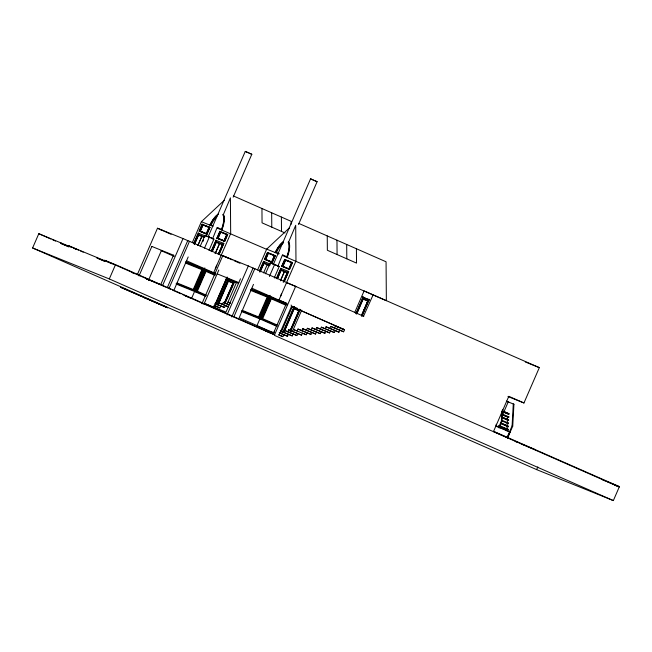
<?xml version="1.0" encoding="UTF-8"?>
<svg xmlns="http://www.w3.org/2000/svg" width="652" height="652" viewBox="0 0 652 652"><rect width="100%" height="100%" fill="white"/><g stroke="black" fill="none" stroke-linecap="round" stroke-linejoin="round"><path stroke-width="0.98" d="M496.131 426.237L496.237 424.24M498.536 427.671L501.38 421.143L501.918 411.086M499.171 427.948L502.007 421.42L502.659 409.35M506.857 430.948L507.615 417.019L507.851 416.473L508.862 416.881L508.625 417.427L502.553 414.974L503.181 415.251M508.047 435.186L512.105 425.854L513.287 403.963L513.923 404.24L512.733 426.131L507.46 438.258M287.654 257.067L286.856 256.717L287.948 253.465A16.748 6.17 -66.3 0 0 288.151 242.202M193.799 243.286L198.224 233.082L204.598 235.657M194.426 243.563L198.444 234.288M211.118 251.37L215.942 240.238L223.856 243.457L219.031 254.59M212.144 250.718L215.763 242.365M218.412 254.313L223.237 243.18L223.856 243.457M259.553 270.629L263.571 261.354L270.572 264.207M259.773 271.827L263.791 262.552M276.358 278.502L280.784 268.306L288.697 271.517L284.28 281.721M277.385 277.85L278.999 274.142M283.253 282.373L288.07 271.248L288.697 271.517M493.597 431.322L619.4 486.645L613.336 500.589L536.637 469.619L32.6 247.972L38.81 233.693L72.03 247.507M68.957 246.969L60.628 243.302L60.929 242.625M112.25 263.881L68.403 245.641L68.11 246.326L60.628 243.302M104.516 261.289L97.083 258.021L97.376 257.344M274.663 334.647L115.51 264.663L104.646 260.278L104.344 260.955L97.083 258.021M32.6 247.972L109.3 278.942L115.51 264.663M137.417 274.41L157.491 228.241L183.302 238.681M139.023 275.926L151.851 246.432L174.002 255.388M148.558 280.115L161.386 250.621M173.522 255.177L160.694 284.671L146.561 278.966M162.535 285.641L183.016 238.542L188.037 240.759M167.262 287.719L187.743 240.621L189.773 241.46M168.998 288.42L189.479 241.322L221.851 255.56M192.316 242.552L201.386 221.704L224.255 200.335M199.096 231.077L202.087 224.198L210.001 227.418L207.01 234.296L199.096 231.077L199.724 231.354L202.715 224.475L202.087 224.198M194.043 243.4L198.012 234.272L204.842 237.026M199.43 230.987L202.259 224.492L209.667 227.507L206.839 234.003L199.43 230.987L206.839 234.003M173.897 290.344L188.183 256.953M194.272 244.59L198.64 234.549L198.012 234.272M200.058 231.264L202.886 224.769L202.259 224.492M194.63 244.207L198.534 235.225L204.239 237.532M197.825 245.502L201.729 236.521M197.931 245.543L201.835 236.562M200.164 246.374L204.972 235.323L213.929 239.072L209.031 250.344L209.512 250.555M202.853 241.59L203.652 239.765M206.211 233.726L209.039 227.23L209.667 227.507M208.135 236.798L245.266 151.411L251.811 154.271L233.163 197.157M204.508 248.119L209.308 237.075M212.528 238.982L216.937 227.972L266.578 249.317M216.814 238.233L219.805 231.354L227.719 234.573L224.728 241.452L216.814 238.233L217.442 238.51M211.37 251.468L215.739 241.427L223.188 244.459L218.819 254.492M217.157 238.143L219.977 231.647L227.385 234.655L226.757 234.386L223.929 240.881L217.157 238.143L224.557 241.158L226.977 235.584M204.834 267.915L191.558 298.445L185.184 295.878M211.998 251.737L216.358 241.696L215.739 241.427M217.776 238.42L220.604 231.925L219.977 231.647M212.348 251.362L216.252 242.381L222.756 245.005L218.852 253.987M195.429 291.868L205.388 269.643L195.429 291.868L205.665 296.358M196.399 291.558L205.82 270.572L196.399 291.558L205.934 295.739M215.16 253.555L219.455 243.677M215.258 253.595L219.553 243.718M218.192 254.223L222.56 244.182L223.188 244.459M226.668 235.617L224.386 240.857L218.118 238.33L220.775 232.218L227.043 234.744M216.684 265.168L215.299 268.877M201.916 303.677L222.797 255.657L248.608 266.097M227.14 277.002L213.864 307.532L204.329 303.343L218.811 270.034M214.198 306.644L226.619 278.07M215.942 304.761L227.613 277.931M217.833 304.109L228.534 279.488L227.915 278.812L234.451 281.876M228.469 306.815L225.437 305.478L224.549 307.524L220.767 305.853L219.879 307.899L216.097 306.228L215.209 308.266L217.907 309.455M217.149 304.802L228.216 279.349M228.412 279.439L227.915 278.812M217.605 304.981L228.143 280.735L218.33 304.191M218.428 304.297L228.445 281.273L233.196 283.196L224.793 302.536M225.437 305.478L218.681 302.756L222.471 304.419L223.351 302.381L229.268 304.769M224.239 303.278L233.155 282.764M224.964 302.487L233.481 282.903M224.687 303.457L234.133 281.737L227.768 279.154M224.94 303.759L234.736 281.582M223.351 302.381L227.14 304.044L236.415 282.707L226.277 278.241M240.482 278.779L225.999 312.088L204.329 303.343M227.035 314.908L248.322 265.967L253.335 268.176M231.762 316.986L253.049 268.045L255.071 268.877M233.905 316.766L254.785 268.746L296.285 286.668M257.622 269.969L266.684 249.121L289.561 227.752M264.443 259.341L267.434 252.463L275.348 255.682L272.357 262.56L264.443 259.341L265.071 259.618L268.062 252.74L267.434 252.463M259.39 271.664L263.359 262.536L269.961 265.225M264.777 259.26L267.605 252.756L275.014 255.771L272.186 262.267L264.777 259.26L265.405 259.529L268.233 253.033L267.605 252.756M260.018 271.941L263.987 262.813L263.359 262.536M260.36 271.582L263.881 263.498L269.586 265.796M263.563 272.87L267.181 264.826M265.47 273.791L270.278 262.74L279.227 266.489L274.329 277.76L274.81 277.972M273.441 264.223L310.572 178.827L317.116 181.688L298.494 224.508M269.406 276.464L274.614 264.492M277.825 266.407L282.234 255.388L386.359 300.694L386.065 261.786L298.738 223.383M281.656 266.293L284.647 259.414L292.561 262.634L289.57 269.512L281.656 266.293L282.283 266.57M276.603 278.616L280.572 269.488L288.029 272.52L284.06 281.648M284.818 259.708L285.446 259.985L282.618 266.481L281.998 266.203L284.818 259.708L292.226 262.723L289.806 268.29M270.14 295.332L256.864 325.861L272.349 332.675M277.23 278.893L281.199 269.765L280.572 269.488M277.581 278.526L281.093 270.441L287.597 273.074L284.085 281.151M260.735 319.284L270.686 297.059L260.735 319.284L277.076 326.473M261.705 318.975L271.118 297.988L261.705 318.975L276.815 325.609M280.384 280.719L284.296 271.737M280.49 280.759L284.394 271.778M283.433 281.371L287.402 272.243L288.029 272.52M289.602 268.053L291.884 262.805L285.617 260.278L282.96 266.391L289.227 268.926M281.591 293.498L280.604 296.293M232.063 316.31L269.374 332.65L269.969 331.297L274.182 332.993M274.639 330.923L273.75 332.96L239.194 317.76L253.489 284.378M291.509 306.432L279.097 334.981L282.878 336.644L283.767 334.606L287.556 336.269L288.445 334.231L292.226 335.894L293.115 333.857L296.896 335.519L297.785 333.482L301.574 335.144L302.463 333.107L306.244 334.769L307.133 332.732L310.914 334.394L311.803 332.357L315.592 334.02L316.473 331.982L320.262 333.645L321.151 331.607L324.932 333.278L325.821 331.232L329.61 332.903L330.491 330.857L334.28 332.528L335.169 330.482L338.95 332.153L339.839 330.108L343.628 331.778L344.509 329.733L291.257 306.326L344.256 329.635M281.248 332.178L292.512 306.269M282.919 332.406L293.987 306.953M280.825 331.208L283.098 332.21L283.987 330.173L293.115 333.857M294.329 306.701L283.204 332.626M283.367 332.585L293.913 308.347L284.5 330.866M284.598 330.98L294.207 308.885L298.966 310.8L290.156 331.061M283.987 330.173L287.768 331.835L288.657 329.798L297.785 333.482M290.01 330.882L298.926 310.368M290.735 330.091L299.244 310.507M290.458 331.061L299.904 309.341M291.102 330.458L300.222 309.48M288.657 329.798L292.438 331.46L301.721 310.124M307.133 332.732L298.005 329.048L297.116 331.086L293.327 329.423L306.244 334.769M298.005 329.048L301.786 330.711L302.675 328.673L311.803 332.357M302.675 328.673L306.456 330.336L307.345 328.298L316.473 331.982M307.345 328.298L311.134 329.961L312.015 327.923L321.151 331.607M312.015 327.923L315.804 329.586L316.693 327.548L325.821 331.232M316.693 327.548L320.474 329.211L321.363 327.174L330.491 330.857M335.169 330.482L326.033 326.799L325.152 328.836L321.363 327.174M339.839 330.108L330.711 326.424L329.822 328.461L338.95 332.153M330.711 326.424L334.492 328.086L335.381 326.049L344.509 329.733M354.802 312.3L364.101 290.906L539.326 367.63L523.955 402.977L507.957 396.522M363.425 297.067L362.504 297.076L369.187 299.798M355.943 313.4L362.952 297.271M363.14 297.361L362.651 296.733M356.139 313.824L362.879 298.323M356.391 313.579L362.879 298.665L356.709 313.726M356.766 313.938L363.172 299.203L367.932 301.118L361.526 315.853M361.404 315.609L367.891 300.686L361.721 315.747M361.852 315.788L368.869 299.659L362.504 297.076M362.047 316.212L369.334 299.455M363.523 316.236L373.237 294.59M493.442 431.673L508.813 396.318L523.955 402.977M501.779 416.758L508.226 401.917M503.735 412.251L508.796 414.297L509.033 413.751L502.611 410.931M508.69 420.01L507.68 419.603L507.443 420.149L508.454 420.556L508.69 420.01L501.347 416.783M508.356 426.269L507.337 425.854L507.101 426.4L508.12 426.807L508.356 426.269L501.013 423.034M508.519 423.14L507.509 422.732L507.272 423.27L508.283 423.686L508.519 423.14L502.007 420.312M506.938 429.529L507.174 428.983L508.185 429.391L507.949 429.937L498.674 425.895M507.606 436.196L507.843 435.65M496.205 425.846L510.06 431.934L507.541 437.72L493.686 431.624M536.637 469.619L537.818 466.905M216.929 216.521A16.748 6.17 -66.3 0 0 212.699 222.055L211.061 225.095L210.262 224.744L211.9 221.704A16.748 6.17 -66.3 0 1 218.2 214.484M283.628 242.723A16.748 6.17 -66.3 0 0 278.005 249.471L276.366 252.511L275.56 252.161L277.198 249.121A16.748 6.17 -66.3 0 1 283.498 241.9M251.811 154.271L249.007 153.081M317.116 181.688L314.313 180.498M210.262 224.744L212.911 225.812M201.386 221.704L212.951 226.366M275.56 252.161L279.097 253.587M286.856 256.717L282.438 254.932L283.237 255.282M266.684 249.121L278.852 254.019M525.276 361.958L539.326 367.63M362.422 298.477L368.339 300.865M281.998 266.203L289.398 269.219L288.771 268.942L291.599 262.446L292.226 262.723M213.929 239.072L207.678 236.448L209.178 237.141M279.227 266.489L272.976 263.864L273.767 264.239M160.196 229.504L162.894 230.604M221.02 255.201L228.616 258.29M286.326 282.618L295.649 286.383L274.362 335.332L619.253 486.995M217.149 273.848L238.819 282.593M215.331 273.375L213.644 272.691L230.669 233.522L230.4 197.874L223.408 214.5A17.245 6.349 -66.3 0 1 221.884 229.977L221.566 229.838A17.245 6.349 -66.3 0 0 223.082 214.361M185.918 261.754L203.726 268.942L194.019 291.265L176.211 284.076M185.372 262.259L202.805 269.292L193.636 290.385L176.203 283.343M291.664 305.38L291.02 305.103M251.224 289.17L269.031 296.358L259.325 318.689L241.517 311.493M185.755 263.147L201.875 269.651L193.245 289.496L177.132 282.992M294.834 307.296L297.369 308.315M250.67 289.675L268.102 296.717L258.934 317.801L241.501 310.768M227.695 280.556L233.603 282.944M251.061 290.564L267.173 297.067L258.551 316.913L242.43 310.409M293.457 308.16L299.374 310.548M341.827 328.787L343.604 329.505M334.492 328.086L343.628 331.778M507.468 401.608L513.923 404.24M326.065 329.211L334.28 332.528M320.474 329.211L329.61 332.903M315.804 329.586L324.932 333.278M311.134 329.961L320.262 333.645M306.456 330.336L315.592 334.02M509.033 413.751L502.13 410.907M301.786 330.711L310.914 334.394M230.563 303.025L228.029 302.006L230.295 303.001M227.14 304.044L228.828 304.728M292.438 331.46L301.574 335.144M222.471 304.419L228.379 306.807M287.768 331.835L296.896 335.519M214.85 303.465L220.767 305.853M224.549 307.524L215.527 303.791M280.221 330.914L288.445 334.231M283.098 332.21L292.226 335.894M214.402 305.552L216.097 306.228M213.97 305.511L219.879 307.899M279.203 332.764L283.767 334.606M279.341 332.952L287.556 336.269M278.314 334.802L282.878 336.644M265.527 330.963L273.115 334.028L286.53 303.172L278.942 300.107L295.975 260.947L295.706 225.299L288.706 241.916A17.245 6.349 -66.3 0 1 287.19 257.393L286.864 257.255A17.245 6.349 -66.3 0 0 288.388 241.778M269.374 332.65L272.748 334.02M496.237 426.359L510.06 431.934M515.145 441.412L517.949 442.545M521.266 443.996L524.053 445.12M525.919 445.87L535.227 449.636M602.562 479.848L605.366 480.98M607.24 481.738L619.4 486.645M614.575 485.104L618.316 486.612M144.442 297.654L143.562 297.296L166.301 307.263M313.449 180.123L310.572 178.827M248.143 152.707L245.274 151.427M233.432 195.959L291.118 221.33L291.134 224.198M285.038 232.96L262.055 222.854L261.949 208.501M275.47 252.666L275.152 252.528A17.245 6.349 -66.3 0 1 283.596 241.468M217.931 227.866L217.132 227.515L222.348 229.651L221.55 229.3L222.65 226.04A16.748 6.17 -66.3 0 0 222.854 214.785M210.172 225.25L209.846 225.111A17.245 6.349 -66.3 0 1 218.298 214.052M292.561 262.634L291.941 262.357L288.95 269.235L289.57 269.512M284.647 259.414L285.274 259.692M227.719 234.573L227.1 234.296L224.109 241.175L224.728 241.452M275.348 255.682L274.72 255.413L271.729 262.291L272.357 262.56M219.805 231.354L220.433 231.623M275.014 255.771L274.386 255.494L271.558 261.998L272.186 262.267M210.001 227.418L209.373 227.14L206.382 234.019L207.01 234.296M369.464 299.504L368.828 299.227L369.317 299.855M223.929 240.881L224.557 241.158M280.784 268.306L281.411 268.575M215.942 240.238L216.57 240.515M263.571 261.354L264.19 261.631M205.51 236.032L206.138 236.301M198.224 233.082L198.844 233.359M295.389 286.277L363.775 316.342M222.797 255.657L232.308 259.912M234.149 260.727L239.96 263.269M157.491 228.241L171.077 234.288M252.022 288.265L286.962 303.636M299.708 309.252L300.352 309.537M293.539 306.758L294.305 307.092M270.441 296.962L286.782 304.142M226.448 278.078L238.518 283.384M506.392 401.11L508.862 402.194M335.381 326.049L339.17 327.712M186.716 260.849L214.28 272.968M270.873 297.891L286.904 304.932M205.135 269.537L215.372 274.036M285.763 305.177L271.305 298.812L262.674 318.665L277.133 325.022M151.851 246.432L152.332 246.643M161.142 250.661L174.141 256.375M205.567 270.466L215.103 274.655M215.038 275.372L205.999 271.395L197.369 291.24L206.407 295.217M326.033 326.799L329.064 328.127M502.374 411.477L508.796 414.297M502.342 414.053L508.862 416.881M501.282 414.199L508.625 417.427M501.258 416.775L507.68 419.603M501.934 417.72L508.454 420.556M501.771 420.85L508.283 423.686M501.38 421.143L502.007 421.42M512.105 425.854L512.733 426.131M500.915 423.034L507.337 425.854M500.679 423.58L508.12 426.807M499.831 425.756L508.185 429.391M498.772 425.903L507.949 429.937M104.646 260.278L133.456 272.943M135.314 273.767L165.991 287.255M167.849 288.07L170.637 289.292M172.495 290.116L180.857 293.791M182.715 294.606L203.163 303.604M205.03 304.419L226.407 313.824M227.336 314.231L231.273 315.959M131.769 272.463L134.556 273.693M146.635 279.007L149.43 280.23M201.476 303.123L204.263 304.345M68.403 245.641L78.582 250.123M80.432 250.93L83.203 252.153M73.88 248.322L76.651 249.545M38.81 233.693L50.929 239.023M52.788 239.846L55.591 241.077M109.3 278.942L613.336 500.589M270.278 262.74L273.351 264.117M204.972 235.323L208.045 236.7M356.416 248.746L356.53 263.098L327.361 250.27L327.247 235.918M346.693 244.467L346.807 258.82M336.97 240.197L337.084 254.541M281.395 217.051L281.501 231.403M271.672 212.772L271.778 227.124M210.539 224.5A17.245 6.349 -66.3 0 1 216.48 215.926M275.845 251.917A17.245 6.349 -66.3 0 1 280.678 244.516M203.057 225.062L200.4 231.175L206.668 233.709L209.325 227.589L203.057 225.062M268.404 253.326L265.747 259.447L272.014 261.974L274.671 255.861L268.404 253.326M120.547 287.247L167.629 307.744L120.547 287.247"/></g></svg>
